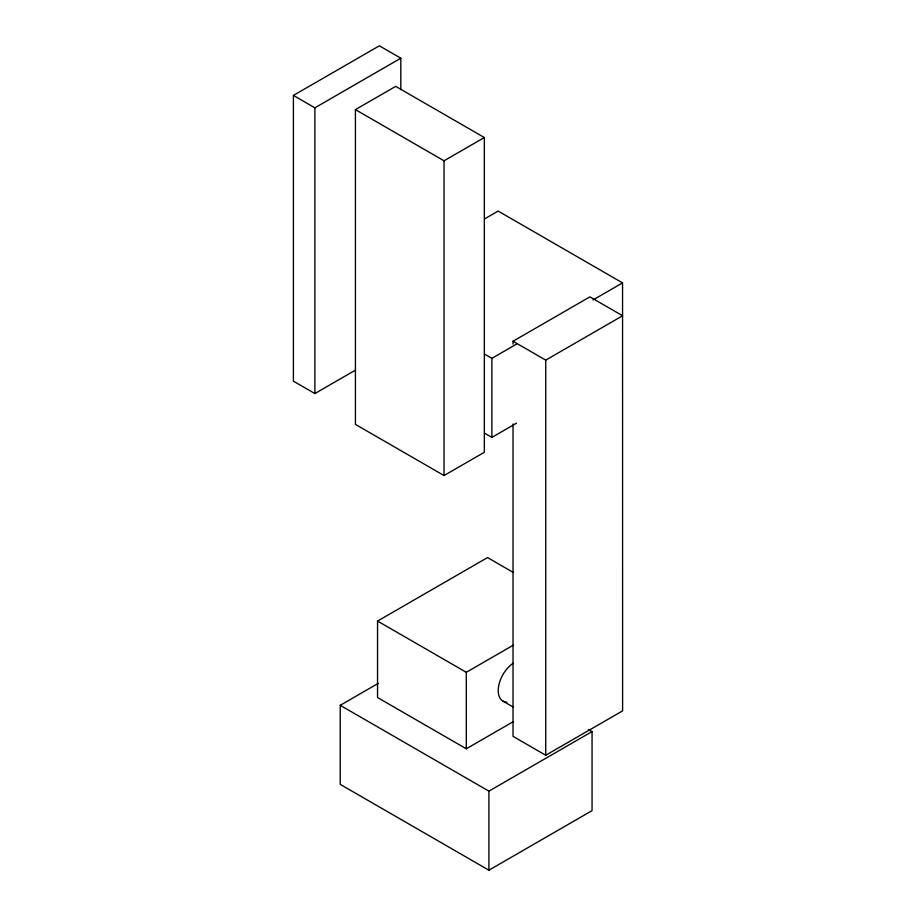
<?xml version="1.0" encoding="UTF-8"?>
<svg xmlns="http://www.w3.org/2000/svg" width="916" height="916" viewBox="0 0 916 916"><rect width="100%" height="100%" fill="white"/><g stroke="black" fill="none" stroke-linecap="round" stroke-linejoin="round"><path stroke-width="1.37" d="M355.397 370.167L314.886 393.559L293.395 381.148L293.395 95.424L379.339 45.8L400.819 58.2L400.819 89.631M293.395 95.424L314.886 107.825L400.819 58.2M355.419 109.622L395.701 86.367L484.335 137.537L484.335 452.286L444.042 475.541L355.419 424.383L355.419 109.622L444.042 160.792L484.335 137.537M484.575 218.901L498.144 211.069L622.559 282.895L622.605 710.873L545.741 755.253L513.029 736.361L513.029 423.971M513.029 341.244L589.893 296.864L622.605 315.757L545.741 360.137L513.029 341.244L513.029 344.095M484.484 354.08L491.869 358.351L516.532 344.118M592.973 299.979L622.559 282.895M484.484 433.131L491.869 437.401L516.532 423.158M513.258 721.671L466.301 748.784L377.552 697.545L377.552 621.071L487.541 557.569L513.429 572.511M588.347 729.445L592.057 731.586L592.057 810.637L488.904 870.2L340.237 784.371L340.237 705.309L378.297 683.336M377.552 621.071L466.301 672.298L513.258 645.196M340.237 705.309L488.904 791.149L592.057 731.586M503.102 701.221L513.006 706.934M545.741 360.137L545.741 755.253M491.869 358.351L491.869 437.401M488.904 791.149L488.904 870.2M466.301 672.298L466.301 748.784M444.042 160.792L444.042 475.541M314.886 107.825L314.886 393.559M506.846 702.217A23.049 13.305 -60 0 1 505.838 702.125M504.876 701.931A23.049 13.305 -60 0 1 498.831 685.134A23.049 13.305 -60 0 1 513.178 663.207"/></g></svg>
